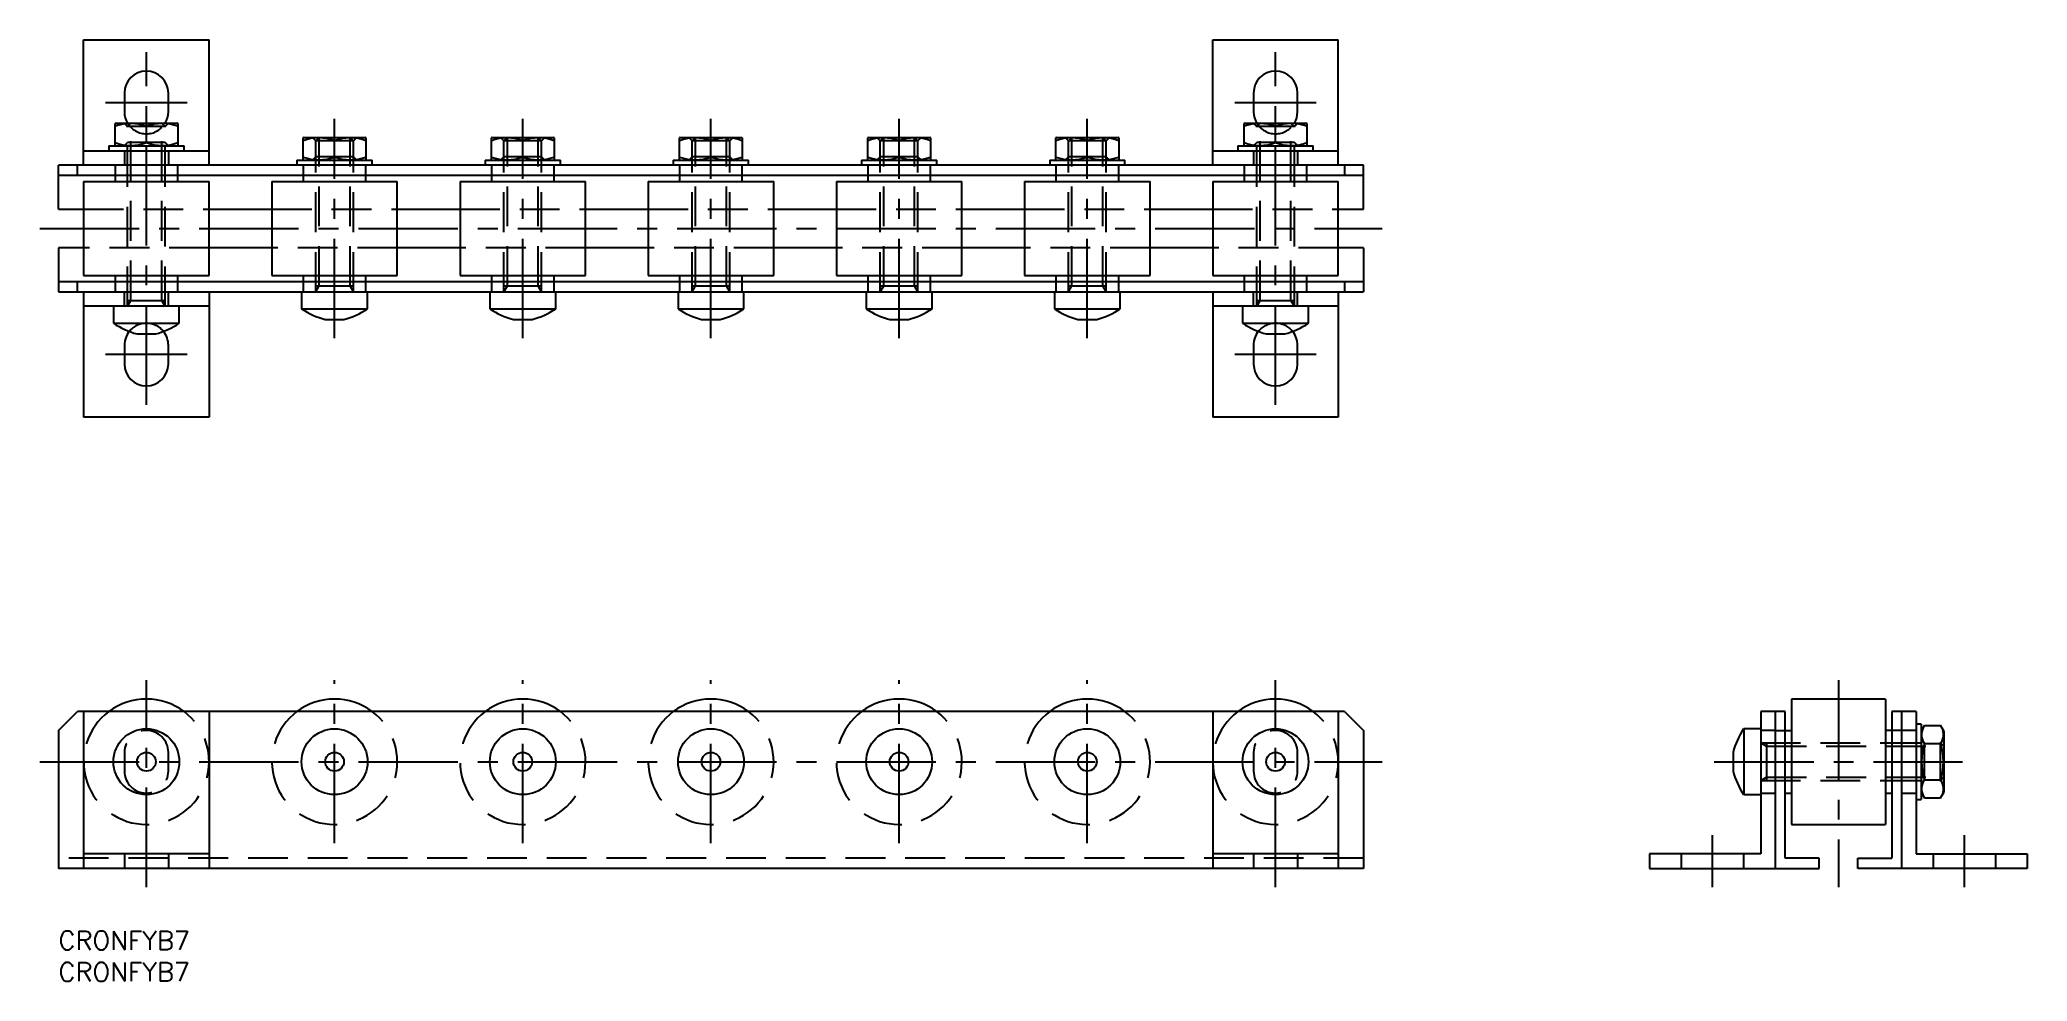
# Model space of a CAD drawing. Extents: x -3 to 314, y -8 to 142.
import ezdxf

# ---------------------------------------------------------------- set-up
doc = ezdxf.new("R2010")
doc.units = 0
doc.header["$LTSCALE"] = 0.5
doc.linetypes.add('CENTER', pattern=[50.8, 31.75, -6.35, 6.35, -6.35])
doc.linetypes.add('DASHED', pattern=[19.05, 12.7, -6.35])
for name, color, linetype in [('MSM_CENTER', 1, 'CENTER'), ('MSM_CONTINUOUS', 7, 'CONTINUOUS'), ('MSM_DASHED', 4, 'DASHED'), ('MSM_PART_NUMBER', 7, 'CONTINUOUS')]:
    doc.layers.add(name, color=color, linetype=linetype)
doc.styles.get("Standard").update_dxf_attribs({"font": 'txt.shx', "height": 3, "bigfont": 'bigfont.shx'})

# ---------------------------------------------------------------- blocks, each defined once
blk = doc.blocks.new('*U45')
at = {"layer": 'MSM_PART_NUMBER'}
blk.add_text('CRONFYB7', height=3, dxfattribs=at).set_placement((0, -3))
blk = doc.blocks.new('*U46')
at = {"layer": 'MSM_PART_NUMBER'}
blk.add_text('CRONFYB7', height=3, dxfattribs=at).set_placement((0, -8))

msp = doc.modelspace()

# ---------------------------------------------------------------- linework, layer by layer
at = {"layer": 'MSM_CENTER'}
for p, q in [((14, 83.91), (14, 140.11)), ((194, 83.91), (194, 140.11)), ((7.5, 132.11), (20.5, 132.11)), ((187.5, 132.11), (200.5, 132.11)), ((44, 94.51), (44, 129.51)), ((74, 94.51), (74, 129.51)), ((104, 94.51), (104, 129.51)), ((134, 94.51), (134, 129.51)), ((164, 94.51), (164, 129.51)), ((-3, 112.01), (211, 112.01)), ((20.5, 91.91), (7.5, 91.91)), ((200.5, 91.91), (187.5, 91.91)), ((14, 7), (14, 40)), ((44, 14), (44, 40)), ((74, 14), (74, 40)), ((104, 14), (104, 40)), ((134, 14), (134, 40)), ((164, 14), (164, 40)), ((194, 7), (194, 40)), ((283.74, 40), (283.74, 7)), ((-3, 27), (211, 27)), ((263.94, 27), (303.54, 27)), ((263.64, 7), (263.64, 15.3)), ((303.84, 7), (303.84, 15.3))]:
    msp.add_line(p, q, dxfattribs=at)
at = {"layer": 'MSM_CONTINUOUS'}
for p, q in [((4, 122.11), (4, 142.11)), ((4, 142.11), (24, 142.11)), ((24, 122.11), (24, 142.11)), ((184, 122.11), (184, 142.11)), ((184, 142.11), (204, 142.11)), ((204, 122.11), (204, 142.11)), ((10.5, 133.61), (10.5, 130.61)), ((17.5, 130.61), (17.5, 133.61)), ((190.5, 133.61), (190.5, 130.61)), ((197.5, 130.61), (197.5, 133.61)), ((9.1, 128.81), (9, 128.75)), ((9, 125.27), (9, 128.75)), ((9.1, 128.81), (18.9, 128.81)), ((14, 125.72), (14, 128.31)), ((19, 128.75), (18.9, 128.81)), ((19, 128.75), (19, 125.27)), ((189.1, 128.81), (189, 128.75)), ((189, 125.27), (189, 128.75)), ((189.1, 128.81), (198.9, 128.81)), ((194, 125.72), (194, 128.31)), ((199, 128.75), (198.9, 128.81)), ((199, 128.75), (199, 125.27)), ((4, 124.41), (24, 124.41)), ((8, 125.21), (8, 124.41)), ((8, 125.21), (20, 125.21)), ((9, 125.27), (9.1, 125.21)), ((18.9, 125.21), (19, 125.27)), ((20, 124.41), (20, 125.21)), ((39.1, 126.51), (39, 126.45)), ((39, 122.97), (39, 126.45)), ((39.1, 126.51), (48.9, 126.51)), ((44, 123.42), (44, 126.01)), ((49, 126.45), (48.9, 126.51)), ((49, 126.45), (49, 122.97)), ((69.1, 126.51), (69, 126.45)), ((69, 122.97), (69, 126.45)), ((69.1, 126.51), (78.9, 126.51)), ((74, 123.42), (74, 126.01)), ((79, 126.45), (78.9, 126.51)), ((79, 126.45), (79, 122.97)), ((99.1, 126.51), (99, 126.45)), ((99, 122.97), (99, 126.45)), ((99.1, 126.51), (108.9, 126.51)), ((104, 123.42), (104, 126.01)), ((109, 126.45), (108.9, 126.51)), ((109, 126.45), (109, 122.97)), ((129.1, 126.51), (129, 126.45)), ((129, 122.97), (129, 126.45)), ((129.1, 126.51), (138.9, 126.51)), ((134, 123.42), (134, 126.01)), ((139, 126.45), (138.9, 126.51)), ((139, 126.45), (139, 122.97)), ((159.1, 126.51), (159, 126.45)), ((159, 122.97), (159, 126.45)), ((159.1, 126.51), (168.9, 126.51)), ((164, 123.42), (164, 126.01)), ((169, 126.45), (168.9, 126.51)), ((169, 126.45), (169, 122.97)), ((184, 124.41), (204, 124.41)), ((188, 125.21), (188, 124.41)), ((188, 125.21), (200, 125.21)), ((189, 125.27), (189.1, 125.21)), ((198.9, 125.21), (199, 125.27)), ((200, 124.41), (200, 125.21)), ((0, 115.11), (0, 122.11)), ((208, 122.11), (0, 122.11)), ((0, 120.51), (208, 120.51)), ((3, 120.51), (3, 122.11)), ((9, 120.51), (9, 119.51)), ((19, 119.51), (19, 120.51)), ((38, 122.91), (38, 122.11)), ((38, 122.91), (50, 122.91)), ((39, 122.97), (39.1, 122.91)), ((39, 120.51), (39, 119.51)), ((48.9, 122.91), (49, 122.97)), ((49, 119.51), (49, 120.51)), ((50, 122.11), (50, 122.91)), ((68, 122.91), (68, 122.11)), ((68, 122.91), (80, 122.91)), ((69, 122.97), (69.1, 122.91)), ((69, 120.51), (69, 119.51)), ((78.9, 122.91), (79, 122.97)), ((79, 119.51), (79, 120.51)), ((80, 122.11), (80, 122.91)), ((98, 122.91), (98, 122.11)), ((98, 122.91), (110, 122.91)), ((99, 122.97), (99.1, 122.91)), ((99, 120.51), (99, 119.51)), ((108.9, 122.91), (109, 122.97)), ((109, 119.51), (109, 120.51)), ((110, 122.11), (110, 122.91)), ((128, 122.91), (128, 122.11)), ((128, 122.91), (140, 122.91)), ((129, 122.97), (129.1, 122.91)), ((129, 120.51), (129, 119.51)), ((138.9, 122.91), (139, 122.97)), ((139, 119.51), (139, 120.51)), ((140, 122.11), (140, 122.91)), ((158, 122.91), (158, 122.11)), ((158, 122.91), (170, 122.91)), ((159, 122.97), (159.1, 122.91)), ((159, 120.51), (159, 119.51)), ((168.9, 122.91), (169, 122.97)), ((169, 119.51), (169, 120.51)), ((170, 122.11), (170, 122.91)), ((189, 120.51), (189, 119.51)), ((199, 119.51), (199, 120.51)), ((205, 122.11), (205, 120.51)), ((208, 115.11), (208, 122.11)), ((4, 119.51), (4, 104.51)), ((4, 119.51), (24, 119.51)), ((24, 104.51), (24, 119.51)), ((34, 119.51), (34, 104.51)), ((34, 119.51), (54, 119.51)), ((54, 104.51), (54, 119.51)), ((64, 119.51), (64, 104.51)), ((64, 119.51), (84, 119.51)), ((84, 104.51), (84, 119.51)), ((94, 119.51), (94, 104.51)), ((94, 119.51), (114, 119.51)), ((114, 104.51), (114, 119.51)), ((124, 119.51), (124, 104.51)), ((124, 119.51), (144, 119.51)), ((144, 104.51), (144, 119.51)), ((154, 119.51), (154, 104.51)), ((154, 119.51), (174, 119.51)), ((174, 104.51), (174, 119.51)), ((184, 119.51), (184, 104.51)), ((184, 119.51), (204, 119.51)), ((204, 104.51), (204, 119.51)), ((0, 115.11), (4, 115.11)), ((24, 115.11), (34, 115.11)), ((54, 115.11), (64, 115.11)), ((84, 115.11), (94, 115.11)), ((114, 115.11), (124, 115.11)), ((144, 115.11), (154, 115.11)), ((174, 115.11), (184, 115.11)), ((204, 115.11), (208, 115.11)), ((0, 108.91), (0, 101.91)), ((4, 108.91), (0, 108.91)), ((34, 108.91), (24, 108.91)), ((64, 108.91), (54, 108.91)), ((94, 108.91), (84, 108.91)), ((124, 108.91), (114, 108.91)), ((154, 108.91), (144, 108.91)), ((184, 108.91), (174, 108.91)), ((208, 108.91), (204, 108.91)), ((208, 108.91), (208, 101.91)), ((208, 103.51), (0, 103.51)), ((0, 101.91), (208, 101.91)), ((3, 101.91), (3, 103.51)), ((4, 104.51), (24, 104.51)), ((4, 101.91), (4, 81.91)), ((9, 104.51), (9, 103.51)), ((19, 103.51), (19, 104.51)), ((24, 101.91), (24, 81.91)), ((34, 104.51), (54, 104.51)), ((38.75, 101.91), (38.75, 99.2)), ((39, 104.51), (39, 103.51)), ((49, 103.51), (49, 104.51)), ((49.25, 99.2), (49.25, 101.91)), ((64, 104.51), (84, 104.51)), ((68.75, 101.91), (68.75, 99.2)), ((69, 104.51), (69, 103.51)), ((79, 103.51), (79, 104.51)), ((79.25, 99.2), (79.25, 101.91)), ((94, 104.51), (114, 104.51)), ((98.75, 101.91), (98.75, 99.2)), ((99, 104.51), (99, 103.51)), ((109, 103.51), (109, 104.51)), ((109.25, 99.2), (109.25, 101.91)), ((124, 104.51), (144, 104.51)), ((128.75, 101.91), (128.75, 99.2)), ((129, 104.51), (129, 103.51)), ((139, 103.51), (139, 104.51)), ((139.25, 99.2), (139.25, 101.91)), ((154, 104.51), (174, 104.51)), ((158.75, 101.91), (158.75, 99.2)), ((159, 104.51), (159, 103.51)), ((169, 103.51), (169, 104.51)), ((169.25, 99.2), (169.25, 101.91)), ((184, 104.51), (204, 104.51)), ((184, 101.91), (184, 81.91)), ((189, 104.51), (189, 103.51)), ((199, 103.51), (199, 104.51)), ((204, 101.91), (204, 81.91)), ((205, 103.51), (205, 101.91)), ((24, 99.61), (4, 99.61)), ((8.75, 99.61), (8.75, 96.9)), ((19.25, 96.9), (19.25, 99.61)), ((38.75, 99.2), (49.25, 99.2)), ((68.75, 99.2), (79.25, 99.2)), ((98.75, 99.2), (109.25, 99.2)), ((128.75, 99.2), (139.25, 99.2)), ((158.75, 99.2), (169.25, 99.2)), ((204, 99.61), (184, 99.61)), ((188.75, 99.61), (188.75, 96.9)), ((199.25, 96.9), (199.25, 99.61)), ((8.75, 96.9), (19.25, 96.9)), ((12.51, 95.21), (15.49, 95.21)), ((42.51, 97.51), (45.49, 97.51)), ((72.51, 97.51), (75.49, 97.51)), ((102.51, 97.51), (105.49, 97.51)), ((132.51, 97.51), (135.49, 97.51)), ((162.51, 97.51), (165.49, 97.51)), ((188.75, 96.9), (199.25, 96.9)), ((192.51, 95.21), (195.49, 95.21)), ((10.5, 93.41), (10.5, 90.41)), ((17.5, 90.41), (17.5, 93.41)), ((190.5, 93.41), (190.5, 90.41)), ((197.5, 90.41), (197.5, 93.41)), ((24, 81.91), (4, 81.91)), ((204, 81.91), (184, 81.91)), ((0, 32), (3, 35)), ((205, 35), (3, 35)), ((4, 35), (4, 10)), ((24, 35), (24, 10)), ((184, 35), (184, 10)), ((204, 35), (204, 10)), ((205, 35), (208, 32)), ((275.24, 35), (271.34, 35)), ((271.34, 35), (271.34, 12.3)), ((273.64, 35), (273.64, 10)), ((275.24, 11.6), (275.24, 35)), ((276.24, 37), (276.24, 17)), ((291.24, 37), (276.24, 37)), ((291.24, 37), (291.24, 17)), ((292.24, 35), (292.24, 11.6)), ((296.14, 35), (292.24, 35)), ((293.84, 10), (293.84, 35)), ((296.14, 35), (296.14, 12.3)), ((0, 32), (0, 10)), ((208, 32), (208, 10)), ((268.63, 32.25), (268.63, 21.75)), ((271.34, 32.25), (268.63, 32.25)), ((273.64, 32), (276.24, 32)), ((293.84, 32), (291.24, 32)), ((296.94, 33), (296.14, 33)), ((296.94, 33), (296.94, 21)), ((297.44, 32.77), (296.94, 31.9)), ((297.44, 32.77), (300.03, 32.77)), ((300.54, 31.9), (300.03, 32.77)), ((300.54, 31.9), (300.54, 22.1)), ((297.44, 29.89), (300.03, 29.89)), ((266.94, 28.49), (266.94, 25.51)), ((297.44, 24.11), (300.03, 24.11)), ((268.63, 21.75), (271.34, 21.75)), ((275.24, 22), (276.24, 22)), ((291.24, 22), (292.24, 22)), ((296.14, 21), (296.94, 21)), ((296.94, 22.1), (297.44, 21.23)), ((297.44, 21.23), (300.03, 21.23)), ((300.03, 21.23), (300.54, 22.1)), ((276.24, 17), (291.24, 17)), ((208, 10), (0, 10)), ((24, 12.3), (4, 12.3)), ((204, 12.3), (184, 12.3)), ((271.34, 12.3), (253.64, 12.3)), ((253.64, 12.3), (253.64, 10)), ((253.64, 10), (280.64, 10)), ((280.64, 11.6), (275.24, 11.6)), ((280.64, 10), (280.64, 11.6)), ((286.84, 11.6), (292.24, 11.6)), ((286.84, 10), (286.84, 11.6)), ((313.84, 10), (286.84, 10)), ((296.14, 12.3), (313.84, 12.3)), ((313.84, 12.3), (313.84, 10))]:
    msp.add_line(p, q, dxfattribs=at)
for centre, radius in [((14, 27), 5.25), ((44, 27), 5.25), ((74, 27), 5.25), ((104, 27), 5.25), ((134, 27), 5.25), ((164, 27), 5.25), ((194, 27), 5.25), ((14, 27), 1.49), ((44, 27), 1.49), ((74, 27), 1.49), ((104, 27), 1.49), ((134, 27), 1.49), ((164, 27), 1.49), ((194, 27), 1.49)]:
    msp.add_circle(centre, radius, dxfattribs=at)
for centre, radius, start, end in [((14, 133.61), 3.5, 0, 180), ((194, 133.61), 3.5, 0, 180), ((14, 130.61), 3.5, 180, 210.9497), ((14, 130.61), 3.5, 329.0503, 0), ((194, 130.61), 3.5, 180, 210.9497), ((194, 130.61), 3.5, 329.0503, 0), ((11.5, 121.38), 7.37, 70.1592, 109.8408), ((16.5, 121.38), 7.37, 70.1592, 109.8408), ((191.5, 121.38), 7.37, 70.1592, 109.8408), ((196.5, 121.38), 7.37, 70.1592, 109.8408), ((11.5, 132.64), 7.37, 250.1592, 289.8408), ((16.5, 132.64), 7.37, 250.1592, 289.8408), ((41.5, 119.08), 7.37, 70.1592, 109.8408), ((46.5, 119.08), 7.37, 70.1592, 109.8408), ((71.5, 119.08), 7.37, 70.1592, 109.8408), ((76.5, 119.08), 7.37, 70.1592, 109.8408), ((101.5, 119.08), 7.37, 70.1592, 109.8408), ((106.5, 119.08), 7.37, 70.1592, 109.8408), ((131.5, 119.08), 7.37, 70.1592, 109.8408), ((136.5, 119.08), 7.37, 70.1592, 109.8408), ((161.5, 119.08), 7.37, 70.1592, 109.8408), ((166.5, 119.08), 7.37, 70.1592, 109.8408), ((191.5, 132.64), 7.37, 250.1592, 289.8408), ((196.5, 132.64), 7.37, 250.1592, 289.8408), ((41.5, 130.34), 7.37, 250.1592, 289.8408), ((46.5, 130.34), 7.37, 250.1592, 289.8408), ((71.5, 130.34), 7.37, 250.1592, 289.8408), ((76.5, 130.34), 7.37, 250.1592, 289.8408), ((101.5, 130.34), 7.37, 250.1592, 289.8408), ((106.5, 130.34), 7.37, 250.1592, 289.8408), ((131.5, 130.34), 7.37, 250.1592, 289.8408), ((136.5, 130.34), 7.37, 250.1592, 289.8408), ((161.5, 130.34), 7.37, 250.1592, 289.8408), ((166.5, 130.34), 7.37, 250.1592, 289.8408), ((45.54, 109.25), 12.12, 235.9445, 255.5214), ((42.46, 109.25), 12.12, 284.4786, 304.0555), ((75.54, 109.25), 12.12, 235.9445, 255.5214), ((72.46, 109.25), 12.12, 284.4786, 304.0555), ((105.54, 109.25), 12.12, 235.9445, 255.5214), ((102.46, 109.25), 12.12, 284.4786, 304.0555), ((135.54, 109.25), 12.12, 235.9445, 255.5214), ((132.46, 109.25), 12.12, 284.4786, 304.0555), ((165.54, 109.25), 12.12, 235.9445, 255.5214), ((162.46, 109.25), 12.12, 284.4786, 304.0555), ((15.54, 106.95), 12.12, 235.9445, 255.5214), ((14, 93.41), 3.5, 141.2477, 180), ((12.46, 106.95), 12.12, 284.4786, 304.0555), ((14, 93.41), 3.5, 0, 38.7523), ((195.54, 106.95), 12.12, 235.9445, 255.5214), ((194, 93.41), 3.5, 141.2477, 180), ((192.46, 106.95), 12.12, 284.4786, 304.0555), ((194, 93.41), 3.5, 0, 38.7523), ((14, 90.41), 3.5, 180, 0), ((194, 90.41), 3.5, 180, 0), ((14, 27), 10, 53.1301, 126.8699), ((44, 27), 10, 53.1301, 126.8699), ((74, 27), 10, 53.1301, 126.8699), ((104, 27), 10, 53.1301, 126.8699), ((134, 27), 10, 53.1301, 126.8699), ((164, 27), 10, 53.1301, 126.8699), ((194, 27), 10, 53.1301, 126.8699), ((278.67, 25.46), 12.12, 145.9445, 165.5214), ((299.55, 31.33), 2.56, 154.3574, 214.3573), ((297.92, 31.33), 2.56, 325.6427, 25.6426), ((306.6, 27), 9.61, 162.5124, 197.4876), ((290.87, 27), 9.61, 342.5124, 17.4876), ((278.67, 28.54), 12.12, 194.4786, 214.0555), ((299.55, 22.67), 2.56, 145.6427, 205.6426), ((297.92, 22.67), 2.56, 334.3574, 34.3573)]:
    msp.add_arc(centre, radius, start, end, dxfattribs=at)
at = {"layer": 'MSM_DASHED'}
for p, q in [((10.46, 128.81), (11, 128.27)), ((11.54, 128.81), (11, 128.27)), ((17, 128.27), (11, 128.27)), ((11, 99.61), (11, 128.27)), ((11.54, 100.55), (11.54, 128.81)), ((16.46, 128.81), (17, 128.27)), ((16.46, 100.55), (16.46, 128.81)), ((17.54, 128.81), (17, 128.27)), ((17, 99.61), (17, 128.27)), ((190.46, 128.81), (191, 128.27)), ((191.54, 128.81), (191, 128.27)), ((191, 99.61), (191, 128.27)), ((197, 128.27), (191, 128.27)), ((191.54, 100.55), (191.54, 128.81)), ((196.46, 100.55), (196.46, 128.81)), ((196.46, 128.81), (197, 128.27)), ((197.54, 128.81), (197, 128.27)), ((197, 99.61), (197, 128.27)), ((10.46, 125.21), (11, 125.75)), ((10.5, 124.41), (10.5, 122.11)), ((17, 125.75), (11, 125.75)), ((17.54, 125.21), (17, 125.75)), ((17.5, 124.41), (17.5, 122.11)), ((40.46, 126.51), (41, 125.97)), ((41.54, 126.51), (41, 125.97)), ((47, 125.97), (41, 125.97)), ((41, 101.91), (41, 125.97)), ((41.54, 102.85), (41.54, 126.51)), ((46.46, 126.51), (47, 125.97)), ((46.46, 102.85), (46.46, 126.51)), ((47.54, 126.51), (47, 125.97)), ((47, 101.91), (47, 125.97)), ((70.46, 126.51), (71, 125.97)), ((71.54, 126.51), (71, 125.97)), ((77, 125.97), (71, 125.97)), ((71, 101.91), (71, 125.97)), ((71.54, 102.85), (71.54, 126.51)), ((76.46, 126.51), (77, 125.97)), ((76.46, 102.85), (76.46, 126.51)), ((77.54, 126.51), (77, 125.97)), ((77, 101.91), (77, 125.97)), ((100.46, 126.51), (101, 125.97)), ((101.54, 126.51), (101, 125.97)), ((107, 125.97), (101, 125.97)), ((101, 101.91), (101, 125.97)), ((101.54, 102.85), (101.54, 126.51)), ((106.46, 126.51), (107, 125.97)), ((106.46, 102.85), (106.46, 126.51)), ((107.54, 126.51), (107, 125.97)), ((107, 101.91), (107, 125.97)), ((130.46, 126.51), (131, 125.97)), ((131.54, 126.51), (131, 125.97)), ((137, 125.97), (131, 125.97)), ((131, 101.91), (131, 125.97)), ((131.54, 102.85), (131.54, 126.51)), ((136.46, 126.51), (137, 125.97)), ((136.46, 102.85), (136.46, 126.51)), ((137.54, 126.51), (137, 125.97)), ((137, 101.91), (137, 125.97)), ((160.46, 126.51), (161, 125.97)), ((161.54, 126.51), (161, 125.97)), ((167, 125.97), (161, 125.97)), ((161, 101.91), (161, 125.97)), ((161.54, 102.85), (161.54, 126.51)), ((166.46, 126.51), (167, 125.97)), ((166.46, 102.85), (166.46, 126.51)), ((167.54, 126.51), (167, 125.97)), ((167, 101.91), (167, 125.97)), ((190.46, 125.21), (191, 125.75)), ((190.5, 124.41), (190.5, 122.11)), ((197, 125.75), (191, 125.75)), ((197.54, 125.21), (197, 125.75)), ((197.5, 124.41), (197.5, 122.11)), ((9, 122.11), (9, 120.51)), ((19, 120.51), (19, 122.11)), ((39, 122.11), (39, 120.51)), ((40.46, 122.91), (41, 123.45)), ((47, 123.45), (41, 123.45)), ((47.54, 122.91), (47, 123.45)), ((49, 120.51), (49, 122.11)), ((69, 122.11), (69, 120.51)), ((70.46, 122.91), (71, 123.45)), ((77, 123.45), (71, 123.45)), ((77.54, 122.91), (77, 123.45)), ((79, 120.51), (79, 122.11)), ((99, 122.11), (99, 120.51)), ((100.46, 122.91), (101, 123.45)), ((107, 123.45), (101, 123.45)), ((107.54, 122.91), (107, 123.45)), ((109, 120.51), (109, 122.11)), ((129, 122.11), (129, 120.51)), ((130.46, 122.91), (131, 123.45)), ((137, 123.45), (131, 123.45)), ((137.54, 122.91), (137, 123.45)), ((139, 120.51), (139, 122.11)), ((159, 122.11), (159, 120.51)), ((160.46, 122.91), (161, 123.45)), ((167, 123.45), (161, 123.45)), ((167.54, 122.91), (167, 123.45)), ((169, 120.51), (169, 122.11)), ((189, 122.11), (189, 120.51)), ((199, 120.51), (199, 122.11)), ((4, 115.11), (24, 115.11)), ((34, 115.11), (54, 115.11)), ((64, 115.11), (84, 115.11)), ((94, 115.11), (114, 115.11)), ((124, 115.11), (144, 115.11)), ((154, 115.11), (174, 115.11)), ((184, 115.11), (204, 115.11)), ((24, 108.91), (4, 108.91)), ((54, 108.91), (34, 108.91)), ((84, 108.91), (64, 108.91)), ((114, 108.91), (94, 108.91)), ((144, 108.91), (124, 108.91)), ((174, 108.91), (154, 108.91)), ((204, 108.91), (184, 108.91)), ((9, 103.51), (9, 101.91)), ((10.5, 99.61), (10.5, 101.91)), ((17.5, 99.61), (17.5, 101.91)), ((19, 101.91), (19, 103.51)), ((39, 103.51), (39, 101.91)), ((41, 102.85), (47, 102.85)), ((41, 101.91), (41.54, 102.85)), ((47, 101.91), (46.46, 102.85)), ((49, 101.91), (49, 103.51)), ((69, 103.51), (69, 101.91)), ((71, 102.85), (77, 102.85)), ((71, 101.91), (71.54, 102.85)), ((77, 101.91), (76.46, 102.85)), ((79, 101.91), (79, 103.51)), ((99, 103.51), (99, 101.91)), ((101, 102.85), (107, 102.85)), ((101, 101.91), (101.54, 102.85)), ((107, 101.91), (106.46, 102.85)), ((109, 101.91), (109, 103.51)), ((129, 103.51), (129, 101.91)), ((131, 102.85), (137, 102.85)), ((131, 101.91), (131.54, 102.85)), ((137, 101.91), (136.46, 102.85)), ((139, 101.91), (139, 103.51)), ((159, 103.51), (159, 101.91)), ((161, 102.85), (167, 102.85)), ((161, 101.91), (161.54, 102.85)), ((167, 101.91), (166.46, 102.85)), ((169, 101.91), (169, 103.51)), ((189, 103.51), (189, 101.91)), ((190.5, 99.61), (190.5, 101.91)), ((197.5, 99.61), (197.5, 101.91)), ((199, 101.91), (199, 103.51)), ((11, 100.55), (17, 100.55)), ((11, 99.61), (11.54, 100.55)), ((17, 99.61), (16.46, 100.55)), ((191, 99.61), (191.54, 100.55)), ((191, 100.55), (197, 100.55)), ((197, 99.61), (196.46, 100.55)), ((273.64, 32), (271.34, 32)), ((296.14, 32), (293.84, 32)), ((271.34, 30), (300, 30)), ((271.34, 30), (272.27, 29.46)), ((272.27, 30), (272.27, 24)), ((272.27, 29.46), (300.54, 29.46)), ((296.94, 30.54), (297.48, 30)), ((297.48, 24), (297.48, 30)), ((300.54, 30.54), (300, 30)), ((300, 24), (300, 30)), ((300.54, 29.46), (300, 30)), ((10.5, 28.5), (10.5, 25.5)), ((17.5, 25.5), (17.5, 28.5)), ((190.5, 28.5), (190.5, 25.5)), ((197.5, 25.5), (197.5, 28.5)), ((271.34, 24), (272.27, 24.54)), ((271.34, 24), (300, 24)), ((272.27, 24.54), (300.54, 24.54)), ((296.94, 23.46), (297.48, 24)), ((300.54, 24.54), (300, 24)), ((300.54, 23.46), (300, 24)), ((271.34, 22), (273.64, 22)), ((293.84, 22), (296.14, 22)), ((208, 11.6), (0, 11.6)), ((10.5, 12.3), (10.5, 10)), ((17.5, 12.3), (17.5, 10)), ((190.5, 12.3), (190.5, 10)), ((197.5, 12.3), (197.5, 10)), ((258.64, 12.3), (258.64, 10)), ((268.64, 10), (268.64, 12.3)), ((298.84, 12.3), (298.84, 10)), ((308.84, 10), (308.84, 12.3))]:
    msp.add_line(p, q, dxfattribs=at)
for centre, radius, start, end in [((14, 130.61), 3.5, 210.9497, 329.0503), ((194, 130.61), 3.5, 210.9497, 329.0503), ((14, 93.41), 3.5, 38.7523, 141.2477), ((194, 93.41), 3.5, 38.7523, 141.2477), ((14, 27), 10, 126.8699, 53.1301), ((44, 27), 10, 126.8699, 53.1301), ((74, 27), 10, 126.8699, 53.1301), ((104, 27), 10, 126.8699, 53.1301), ((134, 27), 10, 126.8699, 53.1301), ((164, 27), 10, 126.8699, 53.1301), ((194, 27), 10, 126.8699, 53.1301), ((14, 28.5), 3.5, 0, 180), ((194, 28.5), 3.5, 0, 180), ((14, 25.5), 3.5, 180, 0), ((194, 25.5), 3.5, 180, 0)]:
    msp.add_arc(centre, radius, start, end, dxfattribs=at)

# ---------------------------------------------------------------- block references
at = {"layer": 'MSM_CONTINUOUS'}
for name in ['*U45', '*U46']:
    msp.add_blockref(name, (0, 0), dxfattribs=at)

doc.saveas('drawing.dxf')
